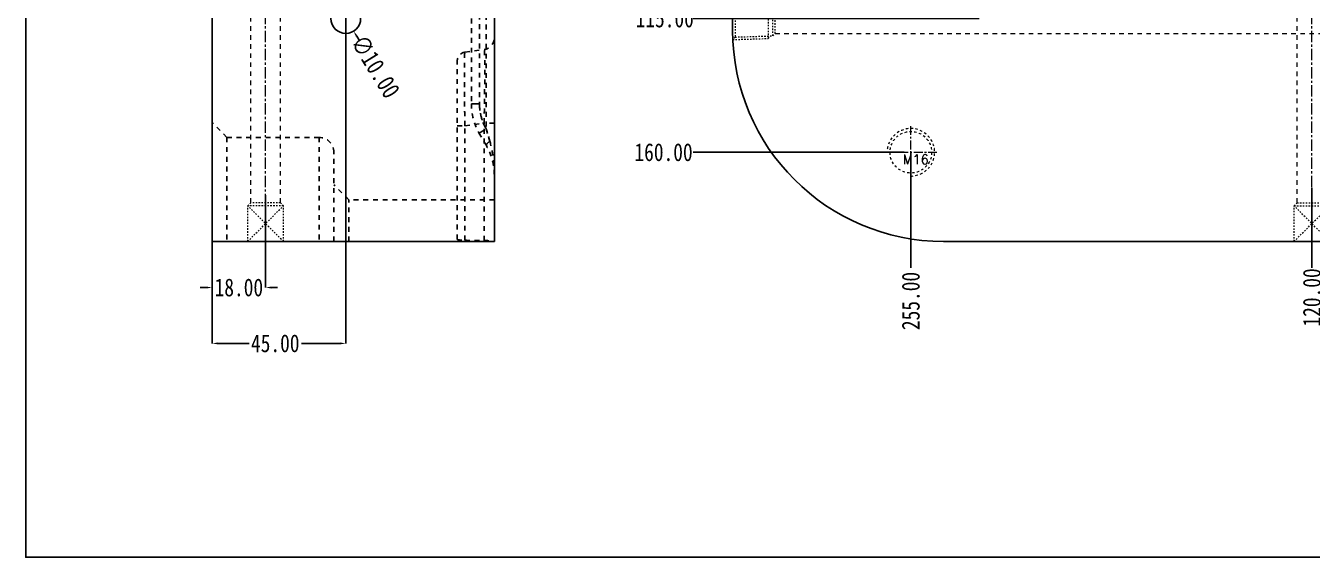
# Model space of a CAD drawing. Header units: millimetres. Extents: x 1205 to 2192, y -3369 to -2218.
# Drawn here: x 1220.2 to 1653.3, y -3368.8 to -3190 of the extents above; entities that cross this region are included whole.
import ezdxf

# ---------------------------------------------------------------- set-up
doc = ezdxf.new("R2010")
doc.units = ezdxf.units.MM
doc.header["$LTSCALE"] = 16.335
doc.header["$PDMODE"] = 3
doc.header["$PDSIZE"] = 0.3125
doc.linetypes.add('CENTER', pattern=[0.6, 0.375, -0.075, 0.075, -0.075])
doc.linetypes.add('HIDDEN', pattern=[0.2, 0.1, -0.1])
doc.layers.get('0').update_dxf_attribs({"linetype": 'CONTINUOUS'})
doc.layers.get('Defpoints').update_dxf_attribs({"linetype": 'CONTINUOUS'})
doc.layers.add('cool', color=153, linetype='HIDDEN', lineweight=9)
doc.layers.add('screw', color=33, linetype='CONTINUOUS', lineweight=13)
doc.layers.add('DEFAULT_2', color=8, linetype='HIDDEN')
doc.layers.add('DIM', color=3, linetype='CONTINUOUS')
doc.styles.get("Standard").update_dxf_attribs({"font": 'txt', "width": 0.8})
doc.styles.add('TXT', font='txt.shx', dxfattribs={"bigfont": 'gbcbig.shx'})
doc.dimstyles.new('11', dxfattribs={"dimtxt": 10, "dimasz": 10, "dimexe": 0, "dimexo": 0, "dimgap": 0, "dimtad": 0, "dimzin": 0, "dimdsep": 46, "dimtxsty": 'Standard', "dimcen": 0, "dimclrd": 4, "dimclre": 4, "dimclrt": 6, "dimazin": 0, "dimtfac": 1, "dimtofl": 0, "dimtmove": 0, "dimatfit": 3, "dimfxl": 0, "dimtolj": 1, "dimtzin": 0, "dimarcsym": 0})

# ---------------------------------------------------------------- blocks, each defined once
blk = doc.blocks.new('cool_jt_f12')
at = {"layer": 'cool', "ltscale": 0.3}
for p, q in [((0, 7.0785), (0.856, 6.2225)), ((0, 7.0785), (12, 6.7035)), ((0.856, 6.2225), (0.856, -6.2225)), ((13.5, 5.827375), (0.856, 6.2225)), ((0.856, 6.2225), (13.5, 5.827375)), ((12, 6.7035), (12.856, 5.8475)), ((12, 6.7035), (12, -6.7035)), ((14.327375, 5), (13.5, 5.827375)), ((13.5, -5.827375), (13.5, 5.827375)), ((14.327375, -5), (14.327375, 5)), ((0.856, -6.2225), (0, -7.0785)), ((0, -7.0785), (12, -6.7035)), ((0.856, -6.2225), (13.5, -5.827375)), ((12, -6.7035), (12.856, -5.8475)), ((13.5, -5.827375), (14.327375, -5))]:
    blk.add_line(p, q, dxfattribs=at)
blk = doc.blocks.new('02')
at = {"layer": 'cool', "ltscale": 0.932966}
blk.add_line((1262.52, -973.86), (1863.86, -973.86), dxfattribs=at)
blk.add_blockref('cool_jt_f12', (1248.19, -968.86), dxfattribs=at)
blk = doc.blocks.new('cool_jt_g15')
at = {"layer": 'cool', "ltscale": 0.3}
for p, q in [((0, 6), (12, 6)), ((0, 6), (12, -6)), ((0, -6), (12, 6)), ((12, -6), (12, 6)), ((12, 6), (13, 5)), ((13, -5), (13, 5)), ((0, -6), (12, -6)), ((12, -6), (13, -5))]:
    blk.add_line(p, q, dxfattribs=at)
blk = doc.blocks.new('*D200')
at = {"layer": 'Defpoints', "color": 0, "transparency": 16777216}
for p in [(1282.98, -3246.93), (1300.98, -3246.93), (1282.98, -3278.05)]:
    blk.add_point(p, dxfattribs=at)
at = {"layer": 'DIM', "color": 4, "lineweight": -2, "transparency": 16777216}
for p, q in [((1282.98, -3246.93), (1282.98, -3278.05)), ((1300.98, -3246.93), (1300.98, -3278.05)), ((1280.98, -3278.05), (1278.98, -3278.05)), ((1302.98, -3278.05), (1304.98, -3278.05))]:
    blk.add_line(p, q, dxfattribs=at)
at = {"layer": 'DIM', "color": 4, "transparency": 16777216}
for points in [[(1280.98, -3277.71), (1280.98, -3278.38), (1282.98, -3278.05)], [(1302.98, -3277.71), (1302.98, -3278.38), (1300.98, -3278.05)]]:
    blk.add_solid(points, dxfattribs=at)
at = {"layer": 'DIM', "color": 6, "transparency": 16777216, "insert": (1291.98, -3278.05), "char_height": 6, "attachment_point": 5}
blk.add_mtext('\\A1;18.00', dxfattribs=at)
blk = doc.blocks.new('*D201')
at = {"layer": 'Defpoints', "color": 0, "transparency": 16777216}
for p in [(1327.98, -3187.54), (1282.98, -3259.6), (1327.98, -3296.85)]:
    blk.add_point(p, dxfattribs=at)
at = {"layer": 'DIM', "color": 4, "lineweight": -2, "transparency": 16777216}
for p, q in [((1327.98, -3187.54), (1327.98, -3296.85)), ((1282.98, -3259.6), (1282.98, -3296.85)), ((1284.98, -3296.85), (1295.43, -3296.85)), ((1325.98, -3296.85), (1313.03, -3296.85))]:
    blk.add_line(p, q, dxfattribs=at)
at = {"layer": 'DIM', "color": 4, "transparency": 16777216}
for points in [[(1284.98, -3296.52), (1284.98, -3297.18), (1282.98, -3296.85)], [(1325.98, -3296.52), (1325.98, -3297.18), (1327.98, -3296.85)]]:
    blk.add_solid(points, dxfattribs=at)
at = {"layer": 'DIM', "color": 6, "transparency": 16777216, "insert": (1304.23, -3296.85), "char_height": 6, "attachment_point": 5}
blk.add_mtext('\\A1;45.00', dxfattribs=at)
blk = doc.blocks.new('05')
at = {"layer": 'cool', "color": 1, "linetype": 'CENTER', "ltscale": 0.621977}
blk.add_line((2353.18, -3262.54), (2353.18, -3041.54), dxfattribs=at)
at = {"layer": 'cool', "ltscale": 0.932966}
blk.add_line((2348.18, -3249.54), (2348.18, -3108.54), dxfattribs=at)
at = {"layer": 'cool', "ltscale": 0.3}
for p, q in [((2347.18, -3250.54), (2348.18, -3249.54)), ((2347.18, -3250.54), (2359.18, -3250.54)), ((2347.18, -3262.54), (2347.18, -3250.54)), ((2359.18, -3262.54), (2347.18, -3250.54)), ((2347.18, -3262.54), (2359.18, -3250.54)), ((2348.18, -3249.54), (2358.18, -3249.54))]:
    blk.add_line(p, q, dxfattribs=at)
blk = doc.blocks.new('*D213')
at = {"layer": 'Defpoints', "color": 0, "transparency": 16777216}
for p in [(1773.18, -3072.54), (1653.18, -3244.48), (1653.18, -3271.38)]:
    blk.add_point(p, dxfattribs=at)
at = {"layer": 'DIM', "color": 4, "lineweight": -2, "transparency": 16777216}
blk.add_line((1653.18, -3244.48), (1653.18, -3271.38), dxfattribs=at)
at = {"layer": 'DIM', "color": 6, "transparency": 16777216, "insert": (1653.18, -3281.38), "char_height": 6, "attachment_point": 5, "rotation": 90}
blk.add_mtext('\\A1;120.00', dxfattribs=at)
blk = doc.blocks.new('*D214')
at = {"layer": 'Defpoints', "color": 0, "transparency": 16777216}
for p in [(1773.18, -3072.54), (1518.18, -3232.54), (1518.18, -3271.38)]:
    blk.add_point(p, dxfattribs=at)
at = {"layer": 'DIM', "color": 4, "lineweight": -2, "transparency": 16777216}
blk.add_line((1518.18, -3232.54), (1518.18, -3271.38), dxfattribs=at)
at = {"layer": 'DIM', "color": 6, "transparency": 16777216, "insert": (1518.18, -3282.58), "char_height": 6, "attachment_point": 5, "rotation": 90}
blk.add_mtext('\\A1;255.00', dxfattribs=at)
blk = doc.blocks.new('*D215')
at = {"layer": 'Defpoints', "color": 0, "transparency": 16777216}
for p in [(1773.18, -3072.54), (1444.94, -3187.54), (1541.14, -3187.54)]:
    blk.add_point(p, dxfattribs=at)
at = {"layer": 'DIM', "color": 4, "lineweight": -2, "transparency": 16777216}
blk.add_line((1541.14, -3187.54), (1444.94, -3187.54), dxfattribs=at)
at = {"layer": 'DIM', "color": 6, "transparency": 16777216, "insert": (1435.34, -3187.54), "char_height": 6, "attachment_point": 5}
blk.add_mtext('\\A1;115.00', dxfattribs=at)
blk = doc.blocks.new('*D216')
at = {"layer": 'Defpoints', "color": 0, "transparency": 16777216}
for p in [(1773.18, -3072.54), (1444.94, -3232.54), (1515.96, -3232.54)]:
    blk.add_point(p, dxfattribs=at)
at = {"layer": 'DIM', "color": 4, "lineweight": -2, "transparency": 16777216}
blk.add_line((1515.96, -3232.54), (1444.94, -3232.54), dxfattribs=at)
at = {"layer": 'DIM', "color": 6, "transparency": 16777216, "insert": (1434.94, -3232.54), "char_height": 6, "attachment_point": 5}
blk.add_mtext('\\A1;160.00', dxfattribs=at)
blk = doc.blocks.new('*D240')
at = {"layer": 'Defpoints', "color": 0, "transparency": 16777216}
for p in [(1325.35, -3183.28), (1330.61, -3191.79)]:
    blk.add_point(p, dxfattribs=at)
at = {"layer": 'DIM', "color": 4, "lineweight": -2, "transparency": 16777216}
blk.add_line((1332.71, -3195.19), (1331.66, -3193.49), dxfattribs=at)
at = {"layer": 'DIM', "color": 4, "transparency": 16777216}
blk.add_solid([(1331.94, -3193.31), (1331.38, -3193.67), (1330.61, -3191.79)], dxfattribs=at)
at = {"layer": 'DIM', "color": 6, "transparency": 16777216, "insert": (1337.97, -3203.7), "char_height": 6, "attachment_point": 5, "rotation": 301.7417}
blk.add_mtext('\\A1;∅10.00', dxfattribs=at)
blk = doc.blocks.new('screw_m16_g')
at = {"layer": 'screw', "color": 1, "linetype": 'CENTER', "ltscale": 0.497582}
for p, q in [((0, -8.8), (0, 8.8)), ((-8.8, 0), (8.8, 0))]:
    blk.add_line(p, q, dxfattribs=at)
at = {"layer": 'screw', "color": 33, "linetype": 'HIDDEN', "ltscale": 0.497582}
blk.add_circle((0, 0), 7, dxfattribs=at)
at = {"layer": 'screw', "color": 92, "linetype": 'HIDDEN', "ltscale": 0.497582}
blk.add_arc((0, 0), 8, 270, 180, dxfattribs=at)
at = {"layer": 'screw', "color": 6, "style": 'TXT'}
blk.add_text('M16', height=3.2, dxfattribs=at).set_placement((-2.72, -4))

msp = doc.modelspace()

# ---------------------------------------------------------------- linework, layer by layer
at = {"color": 7, "linetype": 'Continuous'}
for p, q in [((1282.979, -3262.537), (1282.979, -2882.537)), ((1458.182, -3191.537), (1458.182, -2953.537)), ((1377.979, -3262.537), (1377.979, -3092.925)), ((1282.979, -3262.537), (1377.979, -3262.537)), ((1709.784, -3262.537), (1529.182, -3262.537))]:
    msp.add_line(p, q, dxfattribs=at)
at = {"color": 1, "linetype": 'CENTER', "ltscale": 0.310989}
msp.add_line((1327.979, -3193.037), (1327.979, -3182.037), dxfattribs=at)
msp.add_lwpolyline([(1220.24, -2834.258), (2192.234, -2834.258), (2192.234, -3368.816), (1220.24, -3368.816)], close=True)
msp.add_circle((1327.979, -3187.537), 5)
at = {"color": 7, "linetype": 'Continuous'}
msp.add_arc((1529.182, -3191.537), 71, 180, 270, dxfattribs=at)
at = {"layer": 'cool', "ltscale": 0.932966}
for p, q in [((1295.979, -3249.537), (1295.979, -3041.537)), ((1305.979, -3249.537), (1305.979, -3041.537))]:
    msp.add_line(p, q, dxfattribs=at)
at = {"layer": 'cool', "color": 1, "linetype": 'CENTER', "ltscale": 0.621977}
msp.add_line((1300.979, -3262.537), (1300.979, -3041.537), dxfattribs=at)
at = {"layer": 'DEFAULT_2', "color": 8, "linetype": 'HIDDEN'}
for p, q in [((1370.24, -3158.134), (1370.24, -3216.178)), ((1372.979, -3163.302), (1372.979, -3216.179)), ((1375.24, -3163.421), (1375.24, -3224.65)), ((1368.061, -3198.88), (1374.535, -3197.97)), ((1365.479, -3261.784), (1365.479, -3201.851)), ((1372.979, -3216.178), (1370.24, -3216.179)), ((1287.979, -3227.537), (1282.979, -3222.537)), ((1365.479, -3223.637), (1368.061, -3223.637)), ((1368.061, -3223.637), (1374.535, -3222.727)), ((1368.061, -3262.156), (1368.061, -3223.637)), ((1375.299, -3230.299), (1372.92, -3226.178)), ((1377.979, -3222.727), (1374.535, -3222.727)), ((1374.535, -3262.245), (1374.535, -3222.727)), ((1376.438, -3228.799), (1375.24, -3224.65)), ((1375.24, -3224.65), (1376.438, -3228.799)), ((1287.979, -3227.537), (1287.979, -3262.537)), ((1318.979, -3227.537), (1287.979, -3227.537)), ((1318.979, -3227.537), (1318.979, -3262.537)), ((1323.979, -3262.537), (1323.979, -3232.537)), ((1328.979, -3248.487), (1323.979, -3243.487)), ((1377.979, -3248.487), (1328.979, -3248.487)), ((1328.979, -3262.537), (1328.979, -3248.487))]:
    msp.add_line(p, q, dxfattribs=at)
for centre, radius, start, end in [((1373.979, -3194.009), 4, 278, 0), ((1368.479, -3201.851), 3, 98, 180), ((1390.24, -3216.178), 20, 180, 210), ((1389.981, -3216.177), 17.002, 180.00388, 209.88906), ((1318.979, -3232.537), 5, 0, 90), ((1357.979, -3240.299), 20, 0, 30)]:
    msp.add_arc(centre, radius, start, end, dxfattribs=at)
msp.add_ellipse((1420.312, -3191.537), major_axis=(505.191, 0), ratio=0.1405408, start_param=-1.6744087, end_param=-1.6615325, dxfattribs=at)
for points, knots in [([(1368.061, -3223.637), (1368.035, -3222.027), (1367.989, -3218.869), (1367.936, -3214.283), (1367.908, -3210.656), (1367.896, -3207.977), (1367.893, -3206.182), (1367.895, -3204.556), (1367.903, -3203.115), (1367.916, -3201.872), (1367.934, -3200.839), (1367.954, -3200.114), (1367.974, -3199.646), (1367.988, -3199.379), (1368.004, -3199.174), (1368.019, -3199.018), (1368.036, -3198.938), (1368.049, -3198.882), (1368.061, -3198.88)], [0, 0, 0, 0, 0.1950009, 0.3826099, 0.5555163, 0.634362, 0.707063, 0.7729268, 0.8312976, 0.8816382, 0.9234748, 0.9564399, 0.9695071, 0.9802534, 0.9886646, 0.9947382, 0.9984837, 1, 1, 1, 1]), ([(1374.535, -3222.727), (1374.57, -3221.114), (1374.632, -3217.946), (1374.702, -3213.346), (1374.74, -3209.707), (1374.756, -3207.019), (1374.76, -3205.22), (1374.756, -3203.592), (1374.746, -3202.151), (1374.729, -3200.912), (1374.705, -3199.885), (1374.678, -3199.166), (1374.652, -3198.705), (1374.632, -3198.444), (1374.613, -3198.244), (1374.588, -3198.095), (1374.573, -3198.017), (1374.547, -3197.969), (1374.535, -3197.97)], [0, 0, 0, 0, 0.1954112, 0.3835306, 0.5570259, 0.6360867, 0.7089421, 0.774858, 0.8331924, 0.8833808, 0.9249634, 0.9575689, 0.9704291, 0.980958, 0.989142, 0.9949899, 0.9985359, 1, 1, 1, 1]), ([(1370.24, -3216.178), (1370.24, -3216.182), (1370.268, -3216.175), (1370.296, -3216.182), (1370.366, -3216.178), (1370.452, -3216.18), (1370.565, -3216.179), (1370.759, -3216.179), (1371.054, -3216.179), (1371.461, -3216.179), (1371.929, -3216.182), (1372.441, -3216.169), (1372.798, -3216.201), (1372.979, -3216.178)], [0, 0, 0, 0, 0.0047266, 0.0187998, 0.042129, 0.0745007, 0.1156497, 0.165211, 0.2878202, 0.4381237, 0.6109679, 0.8004253, 1, 1, 1, 1]), ([(1375.24, -3224.65), (1374.501, -3223.364), (1373.352, -3220.585), (1372.979, -3217.603), (1372.979, -3216.118)], [0, 0, 0, 0, 0.4998563, 1, 1, 1, 1]), ([(1372.92, -3226.178), (1372.916, -3226.172), (1372.928, -3226.15), (1372.975, -3226.101), (1373.096, -3226.002), (1373.299, -3225.859), (1373.58, -3225.67), (1373.927, -3225.448), (1374.486, -3225.1), (1374.931, -3224.832), (1375.24, -3224.65)], [0, 0, 0, 0, 0.0070404, 0.0220301, 0.0784481, 0.1694589, 0.2918675, 0.4416542, 0.6137621, 1, 1, 1, 1]), ([(1372.92, -3226.178), (1372.917, -3226.172), (1372.928, -3226.15), (1372.955, -3226.122), (1373.006, -3226.076), (1373.113, -3225.992), (1373.299, -3225.858), (1373.58, -3225.67), (1373.927, -3225.447), (1374.486, -3225.099), (1374.931, -3224.832), (1375.24, -3224.65)], [0, 0, 0, 0, 0.0069877, 0.0219643, 0.045762, 0.078413, 0.1694377, 0.2918592, 0.4416539, 0.6137645, 1, 1, 1, 1]), ([(1375.299, -3230.299), (1375.257, -3230.226), (1375.272, -3230.059), (1375.368, -3229.863), (1375.555, -3229.588), (1375.911, -3229.221), (1376.246, -3228.945), (1376.438, -3228.799)], [0, 0, 0, 0, 0.1298662, 0.2226897, 0.3377656, 0.6329049, 1, 1, 1, 1]), ([(1375.299, -3230.299), (1375.257, -3230.226), (1375.272, -3230.059), (1375.368, -3229.863), (1375.555, -3229.588), (1375.911, -3229.221), (1376.246, -3228.945), (1376.438, -3228.799)], [0, 0, 0, 0, 0.129864, 0.2226875, 0.3377636, 0.6329038, 1, 1, 1, 1]), ([(1376.438, -3228.799), (1376.978, -3230.671), (1377.737, -3234.49), (1377.979, -3238.37), (1377.979, -3240.299)], [0, 0, 0, 0, 0.5023861, 1, 1, 1, 1]), ([(1365.479, -3261.784), (1365.479, -3261.814), (1365.542, -3261.885), (1365.789, -3261.978), (1366.304, -3262.067), (1367.103, -3262.131), (1367.722, -3262.151), (1368.061, -3262.156)], [0, 0, 0, 0, 0.0336439, 0.0927843, 0.3018455, 0.6167197, 1, 1, 1, 1]), ([(1374.535, -3262.245), (1374.768, -3262.248), (1375.219, -3262.257), (1375.868, -3262.281), (1376.457, -3262.313), (1376.966, -3262.35), (1377.334, -3262.383), (1377.576, -3262.411), (1377.716, -3262.429), (1377.825, -3262.446), (1377.907, -3262.463), (1377.95, -3262.475), (1377.979, -3262.487), (1377.979, -3262.494)], [0, 0, 0, 0, 0.2013212, 0.3912434, 0.5633526, 0.712479, 0.8339111, 0.883017, 0.9238346, 0.9560736, 0.9794811, 0.9939729, 1, 1, 1, 1])]:
    msp.add_open_spline(points, degree=3, knots=knots, dxfattribs=at)

# ---------------------------------------------------------------- block references
for name, p in [('05', (-700, 0)), ('02', (209.988, -2218.68))]:
    msp.add_blockref(name, p)
at = {"layer": 'cool', "ltscale": 0.932966, "rotation": 90}
msp.add_blockref('cool_jt_g15', (1300.979, -3262.537), dxfattribs=at)
at = {"layer": 'screw'}
msp.add_blockref('screw_m16_g', (1518.182, -3232.537), dxfattribs=at)

# ---------------------------------------------------------------- dimensions: what is measured, and where the dimension line sits
at = {"layer": 'DIM'}
for feature_location, offset, dtype, picture, middle in [((1515.964, -3232.537), (-71.026, 0), 0, '*D216', (1434.938, -3232.537)), ((1541.136, -3187.537), (-96.198, 0), 0, '*D215', (1435.338, -3187.537)), ((1518.182, -3232.537), (0, -38.839), 1, '*D214', (1518.182, -3282.576)), ((1653.182, -3244.483), (0, -26.892), 1, '*D213', (1653.182, -3281.376))]:
    dim = msp.add_ordinate_dim(feature_location=feature_location, offset=offset, dtype=dtype, origin=(1773.182, -3072.537), dimstyle='11', override={"dimtxt": 6, "dimasz": 2}, dxfattribs=at)
    dim.commit()
    dim.dimension.update_dxf_attribs({"geometry": picture, "text_midpoint": middle})
dim = msp.add_diameter_dim_2p(p1=(1325.348, -3183.285), p2=(1330.609, -3191.789), dimstyle='11', override={"dimtxt": 6, "dimasz": 2}, dxfattribs=at)
dim.commit()
dim.dimension.update_dxf_attribs({"geometry": '*D240', "text_midpoint": (1337.974, -3203.695)})
for base, p1, p2, picture, middle in [((1327.979, -3296.849), (1282.979, -3259.601), (1327.979, -3187.537), '*D201', (1304.231, -3296.849)), ((1282.979, -3278.048), (1300.979, -3246.928), (1282.979, -3246.928), '*D200', (1291.979, -3278.048))]:
    dim = msp.add_linear_dim(base=base, p1=p1, p2=p2, dimstyle='11', override={"dimtxt": 6, "dimasz": 2}, dxfattribs=at)
    dim.commit()
    dim.dimension.update_dxf_attribs({"geometry": picture, "text_midpoint": middle, "dimtype": 160})

doc.saveas('drawing.dxf')
